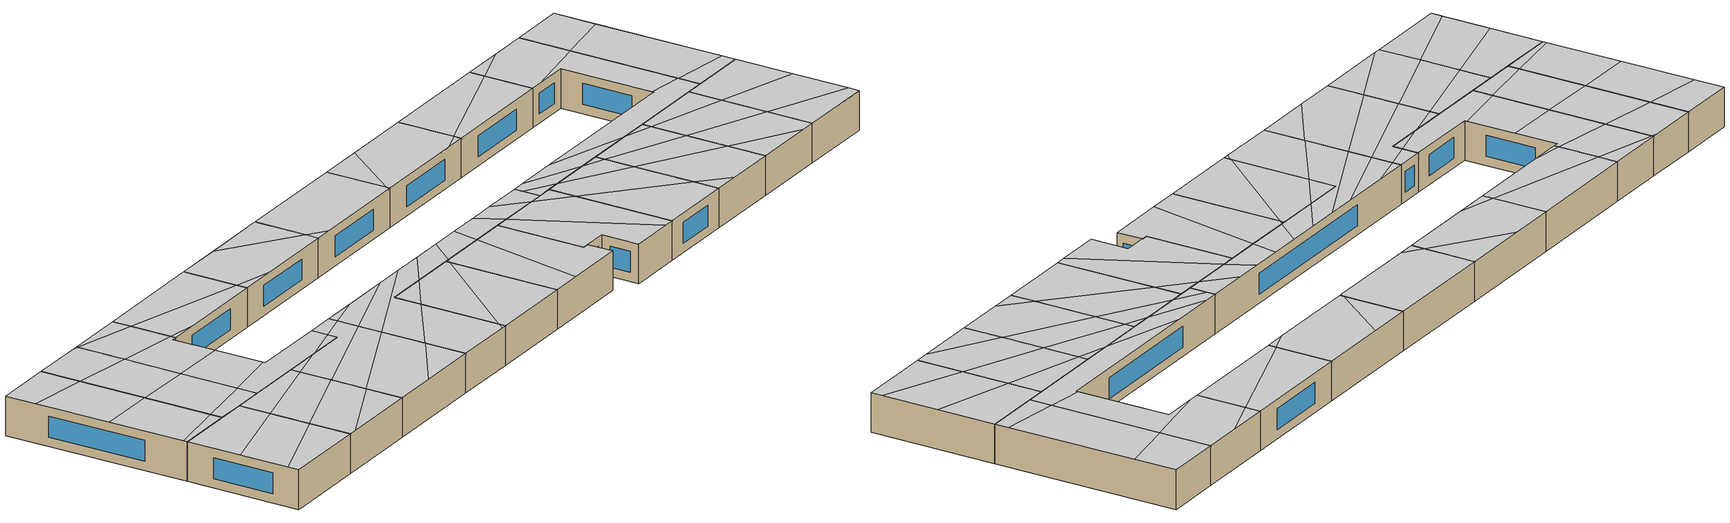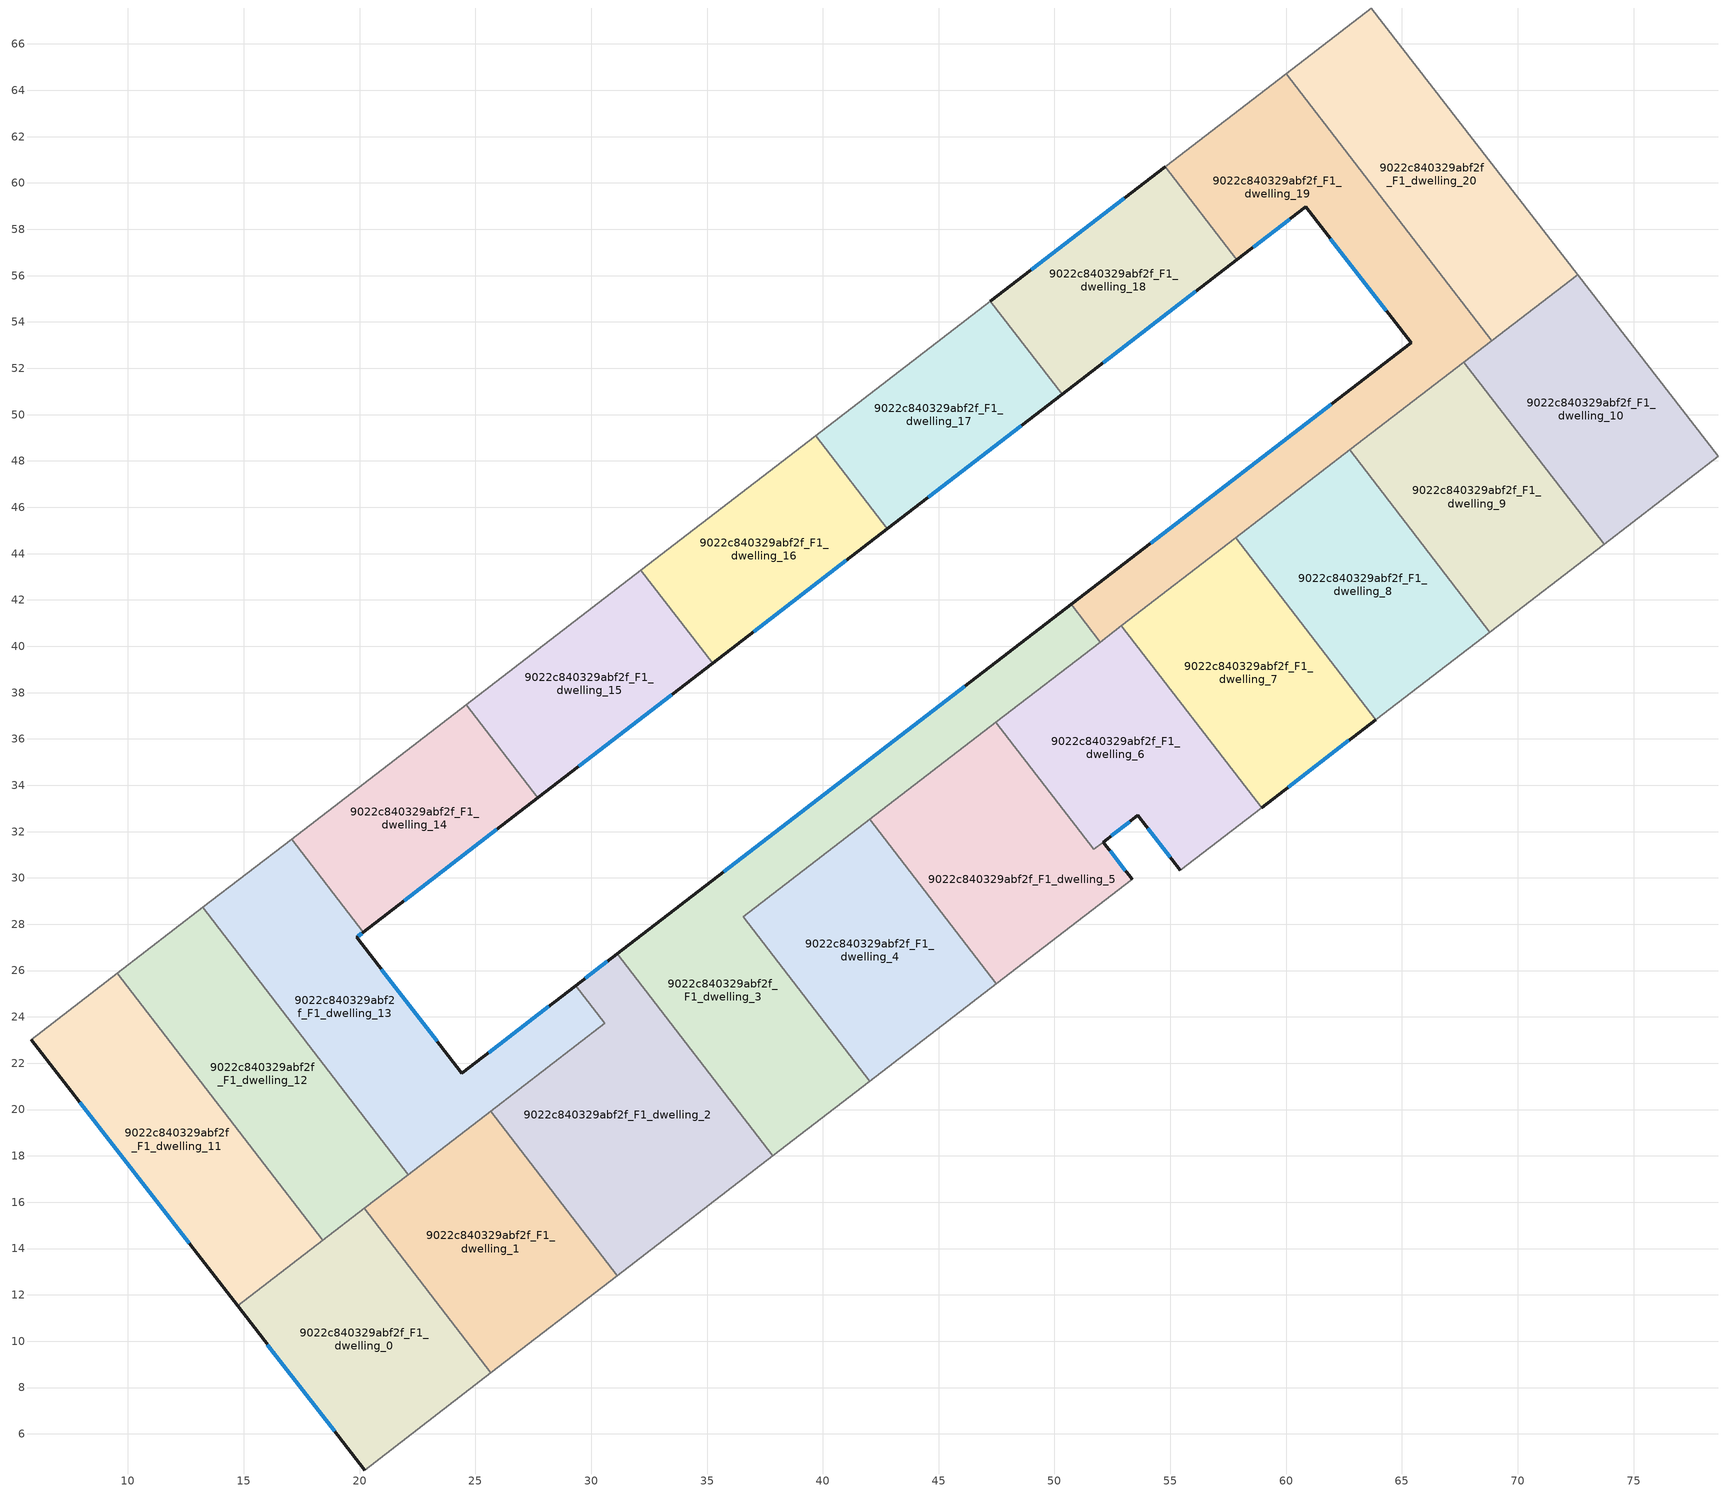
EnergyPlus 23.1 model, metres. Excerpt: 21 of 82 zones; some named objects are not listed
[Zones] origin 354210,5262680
9022c840329abf2f_F1_dwelling_0
 floor to 9022c840329abf2f_F0_dwelling_0 (EU_floor_Construction): 20.2,15.73 25.66,8.63 20.22,4.44 14.73,11.52 z3
 wall outside (EU_wall_Construction): 14.73,11.52 20.22,4.44 z3:6
 wall to 9022c840329abf2f_F1_dwelling_1 (EU_wall_Construction): 25.66,8.63 20.2,15.73 z3:6
 wall adiabatic (EU_wall_Construction): 20.22,4.44 25.66,8.63 z3:6
 wall to 9022c840329abf2f_F1_dwelling_11 (EU_wall_Construction): 18.41,14.35 14.73,11.52 z3:6
 wall to 9022c840329abf2f_F1_dwelling_12 (EU_wall_Construction): 20.2,15.73 18.41,14.35 z3:6
 window (EU_Window_Construction): 16.02,9.86 18.93,6.1 z3.7:5.3
 ceiling to 9022c840329abf2f_F2_dwelling_6 (EU_floor_Construction): 19.66,5.16 23.65,11.25 21.73,13.74 17.34,8.16 z6
 ceiling to 9022c840329abf2f_F2_dwelling_5 (EU_floor_Construction): 17.34,8.16 21.73,13.74 20.2,15.73 14.73,11.52 z6
 ceiling to 9022c840329abf2f_F2_dwelling_7 (EU_floor_Construction): 25.66,8.63 23.65,11.25 19.66,5.16 20.22,4.44 z6
9022c840329abf2f_F1_dwelling_1
 floor to 9022c840329abf2f_F0_dwelling_1 (EU_floor_Construction): 25.66,19.93 31.12,12.83 25.66,8.63 20.2,15.73 z3
 wall to 9022c840329abf2f_F1_dwelling_2 (EU_wall_Construction): 31.12,12.83 25.66,19.93 z3:6
 wall adiabatic (EU_wall_Construction): 25.66,8.63 31.12,12.83 z3:6
 wall to 9022c840329abf2f_F1_dwelling_13 (EU_wall_Construction): 25.66,19.93 22.1,17.19 z3:6
 wall to 9022c840329abf2f_F1_dwelling_12 (EU_wall_Construction): 22.1,17.2 20.2,15.73 z3:6
 ceiling to 9022c840329abf2f_F2_dwelling_7 (EU_floor_Construction): 26.09,8.96 29.35,15.13 27.64,17.35 23.65,11.25 25.66,8.63 z6
 ceiling to 9022c840329abf2f_F2_dwelling_6 (EU_floor_Construction): 23.65,11.25 27.64,17.35 26.13,19.32 21.73,13.74 z6
 ceiling to 9022c840329abf2f_F2_dwelling_8 (EU_floor_Construction): 31.12,12.83 29.35,15.13 26.09,8.96 z6
 ceiling to 9022c840329abf2f_F2_dwelling_5 (EU_floor_Construction): 21.73,13.74 26.13,19.32 25.66,19.93 20.2,15.73 z6
9022c840329abf2f_F1_dwelling_10
 floor to 9022c840329abf2f_F0_dwelling_10 (EU_floor_Construction): 72.58,56.05 78.66,48.2 73.72,44.4 67.67,52.27 z3
 wall adiabatic (EU_wall_Construction): 73.72,44.4 78.66,48.2 72.58,56.05 z3:6
 wall to 9022c840329abf2f_F1_dwelling_9 (EU_wall_Construction): 67.67,52.27 73.72,44.4 z3:6
 wall to 9022c840329abf2f_F1_dwelling_20 (EU_wall_Construction): 72.58,56.05 68.87,53.19 z3:6
 wall to 9022c840329abf2f_F1_dwelling_19 (EU_wall_Construction): 68.87,53.19 67.67,52.27 z3:6
 ceiling to 9022c840329abf2f_F2_dwelling_15 (EU_floor_Construction): 78.13,48.88 75.4,52.41 69.3,50.15 71.51,47.27 z6
 ceiling to 9022c840329abf2f_F2_dwelling_16 (EU_floor_Construction): 75.4,52.41 72.58,56.05 67.67,52.27 69.3,50.15 z6
 ceiling to 9022c840329abf2f_F2_dwelling_14 (EU_floor_Construction): 78.66,48.2 78.13,48.88 71.51,47.27 73.72,44.4 z6
9022c840329abf2f_F1_dwelling_11
 floor to 9022c840329abf2f_F0_dwelling_11 (EU_floor_Construction): 9.53,25.88 18.41,14.35 14.73,11.52 5.82,23.03 z3
 wall outside (EU_wall_Construction): 5.82,23.03 14.73,11.52 z3:6
 wall to 9022c840329abf2f_F1_dwelling_12 (EU_wall_Construction): 18.41,14.35 9.53,25.88 z3:6
 wall adiabatic (EU_wall_Construction): 9.53,25.88 5.82,23.03 z3:6
 window (EU_Window_Construction): 7.91,20.32 12.64,14.22 z3.7:5.3
 ceiling to 9022c840329abf2f_F2_dwelling_4 (EU_floor_Construction): 14.54,11.77 17.83,15.11 14.62,19.27 10.9,16.47 z6
 ceiling to 9022c840329abf2f_F2_dwelling_3 (EU_floor_Construction): 14.62,19.27 11.45,23.39 7.29,21.13 10.9,16.47 z6
 ceiling to 9022c840329abf2f_F2_dwelling_5 (EU_floor_Construction): 18.41,14.35 17.83,15.11 14.54,11.77 14.73,11.52 z6
 ceiling to 9022c840329abf2f_F2_dwelling_2 (EU_floor_Construction): 11.45,23.39 9.53,25.88 5.82,23.03 7.29,21.13 z6
9022c840329abf2f_F1_dwelling_12
 floor to 9022c840329abf2f_F0_dwelling_12 (EU_floor_Construction): 13.23,28.73 22.1,17.2 18.41,14.35 9.53,25.88 z3
 wall to 9022c840329abf2f_F1_dwelling_13 (EU_wall_Construction): 22.1,17.2 13.23,28.73 z3:6
 wall adiabatic (EU_wall_Construction): 13.23,28.73 9.53,25.88 z3:6
 ceiling to 9022c840329abf2f_F2_dwelling_3 (EU_floor_Construction): 18.35,22.07 15.61,25.64 11.45,23.39 14.62,19.27 z6
 ceiling to 9022c840329abf2f_F2_dwelling_4 (EU_floor_Construction): 17.83,15.11 21.13,18.46 18.35,22.07 14.62,19.27 z6
 ceiling to 9022c840329abf2f_F2_dwelling_2 (EU_floor_Construction): 15.61,25.64 13.31,28.62 12.85,28.43 9.53,25.88 11.45,23.39 z6
 ceiling to 9022c840329abf2f_F2_dwelling_5 (EU_floor_Construction): 22.1,17.2 21.13,18.46 17.83,15.11 18.41,14.35 z6
 ceiling to 9022c840329abf2f_F2_dwelling_1 (EU_floor_Construction): 13.31,28.62 13.23,28.73 12.85,28.43 z6
9022c840329abf2f_F1_dwelling_13
 floor to 9022c840329abf2f_F0_dwelling_13 (EU_floor_Construction): 29.32,25.34 30.58,23.72 22.1,17.2 13.23,28.73 17.07,31.68 20.16,27.66 19.87,27.43 24.42,21.57 z3
 wall outside (EU_wall_Construction): 29.32,25.34 24.42,21.57 19.87,27.43 20.16,27.66 z3:6
 wall to 9022c840329abf2f_F1_dwelling_2 (EU_wall_Construction): 25.66,19.93 30.58,23.72 29.32,25.34 z3:6
 wall adiabatic (EU_wall_Construction): 17.07,31.68 13.23,28.73 z3:6
 wall to 9022c840329abf2f_F1_dwelling_14 (EU_wall_Construction): 20.16,27.66 17.07,31.68 z3:6
 window (EU_Window_Construction): 28.17,24.46 25.57,22.46 / 19.94,27.49 20.09,27.6 / 23.35,22.95 20.94,26.06 z3.7:5.3
 ceiling to 9022c840329abf2f_F2_dwelling_5 (EU_floor_Construction): 28.07,21.79 30.09,24.35 29.32,25.34 24.42,21.57 24.32,21.7 21.13,18.46 22.1,17.2 z6
 ceiling to 9022c840329abf2f_F2_dwelling_2 (EU_floor_Construction): 19.92,27.97 17.99,30.48 13.31,28.62 15.61,25.64 z6
 ceiling to 9022c840329abf2f_F2_dwelling_1 (EU_floor_Construction): 17.99,30.48 17.07,31.68 13.23,28.73 13.31,28.62 z6
 ceiling to 9022c840329abf2f_F2_dwelling_4 (EU_floor_Construction): 21.13,18.46 24.32,21.7 21.95,24.76 18.35,22.07 z6
 ceiling to 9022c840329abf2f_F2_dwelling_3 (EU_floor_Construction): 21.95,24.76 19.87,27.43 20.16,27.66 19.92,27.97 15.61,25.64 18.35,22.07 z6
 ceiling to 9022c840329abf2f_F2_dwelling_6 (EU_floor_Construction): 30.58,23.72 30.09,24.35 28.07,21.79 z6
9022c840329abf2f_F1_dwelling_14
 floor to 9022c840329abf2f_F0_dwelling_14 (EU_floor_Construction): 24.6,37.48 27.7,33.46 20.16,27.66 17.07,31.68 z3
 wall outside (EU_wall_Construction): 20.16,27.66 27.7,33.46 z3:6
 wall adiabatic (EU_wall_Construction): 24.6,37.48 17.07,31.68 z3:6
 wall to 9022c840329abf2f_F1_dwelling_15 (EU_wall_Construction): 27.7,33.46 24.6,37.48 z3:6
 window (EU_Window_Construction): 21.93,29.02 25.93,32.1 z3.7:5.3
 ceiling to 9022c840329abf2f_F2_dwelling_2 (EU_floor_Construction): 27.7,33.46 27.18,34.13 17.99,30.48 19.92,27.97 22.11,29.16 z6
 ceiling to 9022c840329abf2f_F2_dwelling_1 (EU_floor_Construction): 27.18,34.13 24.6,37.48 17.07,31.68 17.99,30.48 z6
 ceiling to 9022c840329abf2f_F2_dwelling_3 (EU_floor_Construction): 22.11,29.16 19.92,27.97 20.16,27.66 z6
9022c840329abf2f_F1_dwelling_15
 floor to 9022c840329abf2f_F0_dwelling_15 (EU_floor_Construction): 32.15,43.29 35.24,39.26 27.7,33.46 24.6,37.48 z3
 wall outside (EU_wall_Construction): 27.7,33.46 35.24,39.26 z3:6
 wall adiabatic (EU_wall_Construction): 32.15,43.29 24.6,37.48 z3:6
 wall to 9022c840329abf2f_F1_dwelling_16 (EU_wall_Construction): 35.24,39.26 32.15,43.29 z3:6
 window (EU_Window_Construction): 29.47,34.82 33.47,37.9 z3.7:5.3
 ceiling to 9022c840329abf2f_F2_dwelling_1 (EU_floor_Construction): 35.24,39.26 34.62,40.07 27.74,39.9 24.6,37.48 27.18,34.13 30.05,35.27 z6
 ceiling to 9022c840329abf2f_F2_dwelling_0 (EU_floor_Construction): 34.62,40.07 32.15,43.29 27.74,39.9 z6
 ceiling to 9022c840329abf2f_F2_dwelling_2 (EU_floor_Construction): 30.05,35.27 27.18,34.13 27.7,33.46 z6
9022c840329abf2f_F1_dwelling_16
 floor to 9022c840329abf2f_F0_dwelling_16 (EU_floor_Construction): 39.69,49.09 42.78,45.07 35.24,39.26 32.15,43.29 z3
 wall outside (EU_wall_Construction): 35.24,39.26 42.78,45.07 z3:6
 wall adiabatic (EU_wall_Construction): 39.69,49.09 32.15,43.29 z3:6
 wall to 9022c840329abf2f_F1_dwelling_17 (EU_wall_Construction): 42.78,45.07 39.69,49.09 z3:6
 window (EU_Window_Construction): 37.01,40.63 41.01,43.71 z3.7:5.3
 ceiling to 9022c840329abf2f_F2_dwelling_0 (EU_floor_Construction): 42.64,44.96 42.64,45.26 39.69,49.09 32.15,43.29 34.62,40.07 36.34,40.11 z6
 ceiling to 9022c840329abf2f_F2_dwelling_19 (EU_floor_Construction): 42.78,45.07 42.64,45.26 42.64,44.96 z6
 ceiling to 9022c840329abf2f_F2_dwelling_1 (EU_floor_Construction): 36.34,40.11 34.62,40.07 35.24,39.26 z6
9022c840329abf2f_F1_dwelling_17
 floor to 9022c840329abf2f_F0_dwelling_17 (EU_floor_Construction): 47.23,54.9 50.33,50.88 42.78,45.07 39.69,49.09 z3
 wall outside (EU_wall_Construction): 42.78,45.07 50.33,50.88 z3:6
 wall adiabatic (EU_wall_Construction): 47.23,54.9 39.69,49.09 z3:6
 wall to 9022c840329abf2f_F1_dwelling_18 (EU_wall_Construction): 50.33,50.88 47.23,54.9 z3:6
 window (EU_Window_Construction): 44.56,46.44 48.56,49.52 z3.7:5.3
 ceiling to 9022c840329abf2f_F2_dwelling_19 (EU_floor_Construction): 48.93,49.8 49.96,51.36 47.23,54.9 42.64,51.36 42.64,45.26 42.78,45.07 z6
 ceiling to 9022c840329abf2f_F2_dwelling_0 (EU_floor_Construction): 42.64,45.26 42.64,51.36 39.69,49.09 z6
 ceiling to 9022c840329abf2f_F2_dwelling_18 (EU_floor_Construction): 50.33,50.88 49.96,51.36 48.93,49.8 z6
9022c840329abf2f_F1_dwelling_18
 floor to 9022c840329abf2f_F0_dwelling_18 (EU_floor_Construction): 54.78,60.71 57.88,56.69 50.33,50.88 47.23,54.9 z3
 wall outside (EU_wall_Construction): 54.78,60.71 47.23,54.9 / 50.33,50.88 57.88,56.69 z3:6
 wall to 9022c840329abf2f_F1_dwelling_19 (EU_wall_Construction): 57.88,56.69 54.78,60.71 z3:6
 window (EU_Window_Construction): 53.01,59.35 49.01,56.26 / 52.1,52.24 56.1,55.32 z3.7:5.3
 ceiling to 9022c840329abf2f_F2_dwelling_18 (EU_floor_Construction): 57.88,56.69 55.51,59.76 49.96,51.36 50.33,50.88 z6
 ceiling to 9022c840329abf2f_F2_dwelling_19 (EU_floor_Construction): 49.96,51.36 55.51,59.76 54.78,60.71 47.23,54.9 z6
9022c840329abf2f_F1_dwelling_19
 floor to 9022c840329abf2f_F0_dwelling_19 (EU_floor_Construction): 59.99,64.72 68.87,53.19 51.97,40.18 50.72,41.81 65.39,53.1 60.84,58.97 57.88,56.69 54.78,60.71 z3
 wall outside (EU_wall_Construction): 57.88,56.69 60.84,58.97 65.39,53.1 50.72,41.81 z3:6
 wall adiabatic (EU_wall_Construction): 59.99,64.72 54.78,60.71 z3:6
 wall to 9022c840329abf2f_F1_dwelling_20 (EU_wall_Construction): 68.87,53.19 59.99,64.72 z3:6
 wall to 9022c840329abf2f_F1_dwelling_3 (EU_wall_Construction): 50.72,41.81 51.97,40.18 z3:6
 wall to 9022c840329abf2f_F1_dwelling_8 (EU_wall_Construction): 57.82,44.68 62.74,48.48 z3:6
 wall to 9022c840329abf2f_F1_dwelling_6 (EU_wall_Construction): 51.97,40.18 52.89,40.89 z3:6
 wall to 9022c840329abf2f_F1_dwelling_9 (EU_wall_Construction): 62.74,48.48 67.67,52.27 z3:6
 wall to 9022c840329abf2f_F1_dwelling_7 (EU_wall_Construction): 52.89,40.89 57.82,44.68 z3:6
 window (EU_Window_Construction): 61.91,57.59 64.32,54.48 / 58.57,57.22 60.15,58.44 / 61.95,50.45 54.16,44.46 z3.7:5.3
 ceiling to 9022c840329abf2f_F2_dwelling_16 (EU_floor_Construction): 60.86,47.03 68.87,53.19 67.8,54.58 65.33,53.17 65.39,53.1 54.38,44.62 z6
 ceiling to 9022c840329abf2f_F2_dwelling_13 (EU_floor_Construction): 53.73,41.54 51.15,41.24 51.97,40.18 z6
 ceiling to 9022c840329abf2f_F2_dwelling_18 (EU_floor_Construction): 58.46,57.14 62.51,61.46 59.99,64.72 57.53,62.83 55.51,59.76 57.88,56.69 z6
 ceiling to 9022c840329abf2f_F2_dwelling_14 (EU_floor_Construction): 56.43,43.62 51.52,42.43 50.72,41.81 51.15,41.24 53.73,41.54 z6
 ceiling to 9022c840329abf2f_F2_dwelling_19 (EU_floor_Construction): 55.51,59.76 57.53,62.83 54.78,60.71 z6
 ceiling to 9022c840329abf2f_F2_dwelling_17 (EU_floor_Construction): 67.8,54.58 62.51,61.46 58.46,57.14 60.84,58.97 65.33,53.17 z6
 ceiling to 9022c840329abf2f_F2_dwelling_15 (EU_floor_Construction): 56.43,43.62 60.86,47.03 54.38,44.62 51.52,42.43 z6
9022c840329abf2f_F1_dwelling_2
 floor to 9022c840329abf2f_F0_dwelling_2 (EU_floor_Construction): 31.13,26.73 37.85,18 31.12,12.83 25.66,19.93 30.58,23.72 29.32,25.34 z3
 wall outside (EU_wall_Construction): 31.13,26.73 29.32,25.34 z3:6
 wall to 9022c840329abf2f_F1_dwelling_3 (EU_wall_Construction): 37.85,18 31.13,26.73 z3:6
 wall adiabatic (EU_wall_Construction): 31.12,12.83 37.85,18 z3:6
 window (EU_Window_Construction): 30.7,26.41 29.75,25.67 z3.7:5.3
 ceiling to 9022c840329abf2f_F2_dwelling_8 (EU_floor_Construction): 33.89,14.96 35.84,20.61 33.71,23.38 29.35,15.13 31.12,12.83 z6
 ceiling to 9022c840329abf2f_F2_dwelling_5 (EU_floor_Construction): 30.09,24.35 31.54,26.19 31.13,26.73 29.32,25.34 z6; 26.13,19.32 28.07,21.79 25.66,19.93 z6
 ceiling to 9022c840329abf2f_F2_dwelling_9 (EU_floor_Construction): 37.85,18 35.84,20.61 33.89,14.96 z6
 ceiling to 9022c840329abf2f_F2_dwelling_6 (EU_floor_Construction): 27.64,17.35 32.56,24.87 31.54,26.19 30.09,24.35 30.58,23.72 28.07,21.79 26.13,19.32 z6
 ceiling to 9022c840329abf2f_F2_dwelling_7 (EU_floor_Construction): 29.35,15.13 33.71,23.38 32.56,24.87 27.64,17.35 z6
9022c840329abf2f_F1_dwelling_20
 floor to 9022c840329abf2f_F0_dwelling_20 (EU_floor_Construction): 63.67,67.55 72.58,56.05 68.87,53.19 59.99,64.72 z3
 wall adiabatic (EU_wall_Construction): 72.58,56.05 63.67,67.55 59.99,64.72 z3:6
 ceiling to 9022c840329abf2f_F2_dwelling_17 (EU_floor_Construction): 71.91,56.91 65.73,64.89 62.51,61.46 67.8,54.58 z6
 ceiling to 9022c840329abf2f_F2_dwelling_18 (EU_floor_Construction): 62.51,61.46 65.73,64.89 63.67,67.55 59.99,64.72 z6
 ceiling to 9022c840329abf2f_F2_dwelling_16 (EU_floor_Construction): 72.58,56.05 71.91,56.91 67.8,54.58 68.87,53.19 z6
9022c840329abf2f_F1_dwelling_3
 floor to 9022c840329abf2f_F0_dwelling_3 (EU_floor_Construction): 50.72,41.81 51.97,40.18 36.57,28.33 42.03,21.23 37.85,18 31.13,26.73 z3
 wall outside (EU_wall_Construction): 50.72,41.81 31.13,26.73 z3:6
 wall adiabatic (EU_wall_Construction): 37.85,18 42.03,21.23 z3:6
 wall to 9022c840329abf2f_F1_dwelling_4 (EU_wall_Construction): 42.03,21.23 36.57,28.33 42.02,32.53 z3:6
 wall to 9022c840329abf2f_F1_dwelling_5 (EU_wall_Construction): 42.02,32.53 47.47,36.72 z3:6
 wall to 9022c840329abf2f_F1_dwelling_6 (EU_wall_Construction): 47.47,36.72 51.97,40.18 z3:6
 window (EU_Window_Construction): 46.12,38.27 35.73,30.27 z3.7:5.3
 ceiling to 9022c840329abf2f_F2_dwelling_9 (EU_floor_Construction): 42.26,32.71 42.4,35.4 40.43,33.89 39.21,30.36 z6; 41.68,20.96 41.72,21.64 37.91,26.59 35.84,20.61 37.85,18 z6
 ceiling to 9022c840329abf2f_F2_dwelling_11 (EU_floor_Construction): 48.39,37.43 46.34,38.44 44.36,36.92 45.32,35.06 z6
 ceiling to 9022c840329abf2f_F2_dwelling_8 (EU_floor_Construction): 35.84,20.61 37.91,26.59 36.57,28.33 39.21,30.36 40.43,33.89 38.46,32.38 33.71,23.38 z6
 ceiling to 9022c840329abf2f_F2_dwelling_10 (EU_floor_Construction): 42.03,21.23 41.72,21.64 41.68,20.96 z6; 45.32,35.06 44.36,36.92 42.4,35.4 42.26,32.71 z6
 ceiling to 9022c840329abf2f_F2_dwelling_12 (EU_floor_Construction): 51.06,39.48 48.06,39.76 46.34,38.44 48.39,37.43 z6
 ceiling adiabatic (EU_roof_Construction): 51.97,40.18 50.72,41.81 48.06,39.76 51.06,39.48 z6
 ceiling to 9022c840329abf2f_F2_dwelling_5 (EU_floor_Construction): 31.54,26.19 33.26,28.37 31.13,26.73 z6
 ceiling to 9022c840329abf2f_F2_dwelling_6 (EU_floor_Construction): 32.56,24.87 36.46,30.84 33.26,28.37 31.54,26.19 z6
 ceiling to 9022c840329abf2f_F2_dwelling_7 (EU_floor_Construction): 33.71,23.38 38.46,32.38 36.46,30.84 32.56,24.87 z6
9022c840329abf2f_F1_dwelling_4
 floor to 9022c840329abf2f_F0_dwelling_4 (EU_floor_Construction): 42.02,32.53 47.49,25.42 42.03,21.23 36.57,28.33 z3
 wall to 9022c840329abf2f_F1_dwelling_5 (EU_wall_Construction): 47.49,25.42 42.02,32.53 z3:6
 wall adiabatic (EU_wall_Construction): 42.03,21.23 47.49,25.42 z3:6
 ceiling to 9022c840329abf2f_F2_dwelling_10 (EU_floor_Construction): 47.49,25.42 42.24,32.24 41.72,21.64 42.03,21.23 z6
 ceiling to 9022c840329abf2f_F2_dwelling_9 (EU_floor_Construction): 41.72,21.64 42.24,32.24 42.02,32.53 39.21,30.36 37.91,26.59 z6
 ceiling to 9022c840329abf2f_F2_dwelling_8 (EU_floor_Construction): 37.91,26.59 39.21,30.36 36.57,28.33 z6
9022c840329abf2f_F1_dwelling_5
 floor to 9022c840329abf2f_F0_dwelling_5 (EU_floor_Construction): 52.1,31.55 53.35,29.94 47.49,25.42 42.02,32.53 47.47,36.72 51.7,31.23 z3
 wall outside (EU_wall_Construction): 53.35,29.94 52.1,31.55 z3:6
 wall to 9022c840329abf2f_F1_dwelling_6 (EU_wall_Construction): 52.1,31.55 51.7,31.23 47.47,36.72 z3:6
 wall adiabatic (EU_wall_Construction): 47.49,25.42 53.35,29.94 z3:6
 window (EU_Window_Construction): 53.06,30.31 52.4,31.17 z3.7:5.3
 ceiling to 9022c840329abf2f_F2_dwelling_11 (EU_floor_Construction): 53.35,29.94 52.1,31.55 51.7,31.23 47.47,36.72 45.32,35.06 49.48,26.96 z6
 ceiling to 9022c840329abf2f_F2_dwelling_10 (EU_floor_Construction): 49.48,26.96 45.32,35.06 42.26,32.71 42.24,32.24 47.49,25.42 z6
 ceiling to 9022c840329abf2f_F2_dwelling_9 (EU_floor_Construction): 42.24,32.24 42.26,32.71 42.02,32.53 z6
9022c840329abf2f_F1_dwelling_6
 floor to 9022c840329abf2f_F0_dwelling_6 (EU_floor_Construction): 52.89,40.89 58.94,33.03 55.43,30.33 53.6,32.7 51.7,31.23 47.47,36.72 z3
 wall outside (EU_wall_Construction): 52.1,31.55 53.6,32.7 55.43,30.33 z3:6
 wall to 9022c840329abf2f_F1_dwelling_7 (EU_wall_Construction): 58.94,33.03 52.89,40.89 z3:6
 wall adiabatic (EU_wall_Construction): 55.43,30.33 58.94,33.03 z3:6
 window (EU_Window_Construction): 54.03,32.14 55,30.89 / 52.45,31.82 53.25,32.43 z3.7:5.3
 ceiling to 9022c840329abf2f_F2_dwelling_12 (EU_floor_Construction): 58.94,33.03 54.2,39.19 51.06,39.48 48.39,37.43 58.3,32.54 z6
 ceiling to 9022c840329abf2f_F2_dwelling_13 (EU_floor_Construction): 54.2,39.19 52.89,40.89 51.06,39.48 z6
 ceiling to 9022c840329abf2f_F2_dwelling_11 (EU_floor_Construction): 58.3,32.54 48.39,37.43 47.47,36.72 51.7,31.23 53.6,32.7 55.43,30.33 z6
9022c840329abf2f_F1_dwelling_7
 floor to 9022c840329abf2f_F0_dwelling_7 (EU_floor_Construction): 57.82,44.68 63.87,36.82 58.94,33.03 52.89,40.89 z3
 wall outside (EU_wall_Construction): 58.94,33.03 63.87,36.82 z3:6
 wall to 9022c840329abf2f_F1_dwelling_8 (EU_wall_Construction): 63.87,36.82 57.82,44.68 z3:6
 window (EU_Window_Construction): 60.1,33.92 62.71,35.93 z3.7:5.3
 ceiling to 9022c840329abf2f_F2_dwelling_13 (EU_floor_Construction): 62.66,38.4 59.71,42.22 53.73,41.54 52.89,40.89 54.2,39.19 z6
 ceiling adiabatic (EU_roof_Construction): 63.87,36.82 62.66,38.4 54.2,39.19 58.94,33.03 z6; 58.29,44.07 57.82,44.68 56.43,43.62 z6
 ceiling to 9022c840329abf2f_F2_dwelling_14 (EU_floor_Construction): 59.71,42.22 58.29,44.07 56.43,43.62 53.73,41.54 z6
9022c840329abf2f_F1_dwelling_8
 floor to 9022c840329abf2f_F0_dwelling_8 (EU_floor_Construction): 62.74,48.48 68.8,40.61 63.87,36.82 57.82,44.68 z3
 wall to 9022c840329abf2f_F1_dwelling_9 (EU_wall_Construction): 68.8,40.61 62.74,48.48 z3:6
 wall adiabatic (EU_wall_Construction): 63.87,36.82 68.8,40.61 z3:6
 ceiling to 9022c840329abf2f_F2_dwelling_13 (EU_floor_Construction): 68.8,40.61 66.93,43.04 59.71,42.22 62.66,38.4 65.57,38.13 z6
 ceiling to 9022c840329abf2f_F2_dwelling_14 (EU_floor_Construction): 66.93,43.04 64.9,45.67 58.29,44.07 59.71,42.22 z6
 ceiling to 9022c840329abf2f_F2_dwelling_12 (EU_floor_Construction): 65.57,38.13 62.66,38.4 63.87,36.82 z6
 ceiling to 9022c840329abf2f_F2_dwelling_15 (EU_floor_Construction): 64.9,45.67 63.2,47.89 60.86,47.03 57.82,44.68 58.29,44.07 z6
 ceiling to 9022c840329abf2f_F2_dwelling_16 (EU_floor_Construction): 63.2,47.89 62.74,48.48 60.86,47.03 z6
9022c840329abf2f_F1_dwelling_9
 floor to 9022c840329abf2f_F0_dwelling_9 (EU_floor_Construction): 67.67,52.27 73.72,44.4 68.8,40.61 62.74,48.48 z3
 wall adiabatic (EU_wall_Construction): 68.8,40.61 73.72,44.4 z3:6
 ceiling to 9022c840329abf2f_F2_dwelling_14 (EU_floor_Construction): 72.83,43.72 73.72,44.4 71.51,47.27 64.9,45.67 66.93,43.04 z6
 ceiling to 9022c840329abf2f_F2_dwelling_15 (EU_floor_Construction): 71.51,47.27 69.3,50.15 63.2,47.89 64.9,45.67 z6
 ceiling to 9022c840329abf2f_F2_dwelling_13 (EU_floor_Construction): 72.83,43.72 66.93,43.04 68.8,40.61 z6
 ceiling to 9022c840329abf2f_F2_dwelling_16 (EU_floor_Construction): 69.3,50.15 67.67,52.27 62.74,48.48 63.2,47.89 z6
[Building]
EU S2 Campaign: North Axis=0; Terrain=City; Solar Distribution=FullExterior
[Site:Location]
Budapest.Ferenc.Liszt.Intl.AP: Latitude=47.437; Longitude=19.256; Time Zone=1; Elevation=185
[SizingPeriod:WeatherFileDays]
AnnualSizingPeriod: Begin Month=1; Begin Day of Month=1; End Month=12; End Day of Month=31; Day of Week for Start Day=Monday; Use Weather File Daylight Saving Period=No; Use Weather File Rain and Snow Indicators=No
[MATERIAL]
EU_InternalMass_Material: Roughness=MediumRough; Thickness=0.1; Conductivity=1; Density=1800; Specific Heat=900; Thermal Absorptance=0.9; Solar Absorptance=0.7; Visible Absorptance=0.7
[MATERIAL:NOMASS] Roughness=MediumRough; Thermal Absorptance=0.9; Solar Absorptance=0.7; Visible Absorptance=0.7
Name | Thermal Resistance
EU_wall_NoMass | 0.832559
EU_roof_NoMass | 1.39638
EU_floor_NoMass | 0.872794
[WINDOWMATERIAL:SIMPLEGLAZINGSYSTEM]
EU_Window_SimpleGlazing: UFactor=2.79869; Solar Heat Gain Coefficient=0.75; Visible Transmittance=0.75
[CONSTRUCTION]
EU_wall_Construction: EU_wall_NoMass
EU_roof_Construction: EU_roof_NoMass
EU_floor_Construction: EU_floor_NoMass
EU_Window_Construction: EU_Window_SimpleGlazing
EU_InternalMass_Construction: EU_InternalMass_Material
[ZONE] Type=1; Multiplier=1; Ceiling Height=autocalculate; Floor Area=autocalculate; Part of Total Floor Area=Yes
Name | Volume
9022c840329abf2f_F1_dwelling_0 | 185.043
9022c840329abf2f_F1_dwelling_1; 9022c840329abf2f_F1_dwelling_7 | 185.027
9022c840329abf2f_F1_dwelling_10 | 185.041
9022c840329abf2f_F1_dwelling_11 | 203.539
9022c840329abf2f_F1_dwelling_12 | 203.522
9022c840329abf2f_F1_dwelling_13 | 239.607
9022c840329abf2f_F1_dwelling_14 | 144.873
9022c840329abf2f_F1_dwelling_15 | 144.911
9022c840329abf2f_F1_dwelling_16 | 144.922
9022c840329abf2f_F1_dwelling_17 | 144.952
9022c840329abf2f_F1_dwelling_18 | 144.985
9022c840329abf2f_F1_dwelling_19 | 294.221
9022c840329abf2f_F1_dwelling_2 | 242.084
9022c840329abf2f_F1_dwelling_20 | 203.531
9022c840329abf2f_F1_dwelling_3 | 294.215
9022c840329abf2f_F1_dwelling_4 | 185.025
9022c840329abf2f_F1_dwelling_5 | 188.192
9022c840329abf2f_F1_dwelling_6 | 181.888
9022c840329abf2f_F1_dwelling_8 | 185.064
9022c840329abf2f_F1_dwelling_9 | 185.057
[INTERNALMASS] Construction=EU_InternalMass_Construction
Name | Zone or ZoneList | Surface Area
9022c840329abf2f_F1_dwelling_0_EU_InternalMass | 9022c840329abf2f_F1_dwelling_0 | 61.6811
9022c840329abf2f_F1_dwelling_1_EU_InternalMass | 9022c840329abf2f_F1_dwelling_1 | 61.6755
9022c840329abf2f_F1_dwelling_2_EU_InternalMass | 9022c840329abf2f_F1_dwelling_2 | 80.6976
9022c840329abf2f_F1_dwelling_3_EU_InternalMass | 9022c840329abf2f_F1_dwelling_3 | 98.0729
9022c840329abf2f_F1_dwelling_4_EU_InternalMass | 9022c840329abf2f_F1_dwelling_4 | 61.6751
9022c840329abf2f_F1_dwelling_5_EU_InternalMass | 9022c840329abf2f_F1_dwelling_5 | 62.7338
9022c840329abf2f_F1_dwelling_6_EU_InternalMass | 9022c840329abf2f_F1_dwelling_6 | 60.63
9022c840329abf2f_F1_dwelling_7_EU_InternalMass | 9022c840329abf2f_F1_dwelling_7 | 61.676
9022c840329abf2f_F1_dwelling_8_EU_InternalMass | 9022c840329abf2f_F1_dwelling_8 | 61.6879
9022c840329abf2f_F1_dwelling_9_EU_InternalMass | 9022c840329abf2f_F1_dwelling_9 | 61.6856
9022c840329abf2f_F1_dwelling_10_EU_InternalMass | 9022c840329abf2f_F1_dwelling_10 | 61.6807
9022c840329abf2f_F1_dwelling_11_EU_InternalMass | 9022c840329abf2f_F1_dwelling_11 | 67.8464
9022c840329abf2f_F1_dwelling_12_EU_InternalMass | 9022c840329abf2f_F1_dwelling_12 | 67.8406
9022c840329abf2f_F1_dwelling_13_EU_InternalMass | 9022c840329abf2f_F1_dwelling_13 | 79.8669
9022c840329abf2f_F1_dwelling_14_EU_InternalMass | 9022c840329abf2f_F1_dwelling_14 | 48.291
9022c840329abf2f_F1_dwelling_15_EU_InternalMass | 9022c840329abf2f_F1_dwelling_15 | 48.3035
9022c840329abf2f_F1_dwelling_16_EU_InternalMass | 9022c840329abf2f_F1_dwelling_16 | 48.3075
9022c840329abf2f_F1_dwelling_17_EU_InternalMass | 9022c840329abf2f_F1_dwelling_17 | 48.3173
9022c840329abf2f_F1_dwelling_18_EU_InternalMass | 9022c840329abf2f_F1_dwelling_18 | 48.3285
9022c840329abf2f_F1_dwelling_19_EU_InternalMass | 9022c840329abf2f_F1_dwelling_19 | 98.0688
9022c840329abf2f_F1_dwelling_20_EU_InternalMass | 9022c840329abf2f_F1_dwelling_20 | 67.8435
[OTHEREQUIPMENT] Fuel Type=Electricity; Design Level Calculation Method=Watts/Area; Power per Zone Floor Area=1; Fraction Latent=0; Fraction Radiant=0; Fraction Lost=0; Carbon Dioxide Generation Rate=0; EndUse Subcategory=EU_Step8_InternalGains
Name | Zone or ZoneList or Space or SpaceList | Schedule
EU_Step8_InternalGain_9022c840329abf2f_F1_dwelling_0_f000 | 9022c840329abf2f_F1_dwelling_0 | EU_Step8_GainSchedule_9022c840329abf2f_F1_dwelling_0_f000
EU_Step8_InternalGain_9022c840329abf2f_F1_dwelling_1_f000 | 9022c840329abf2f_F1_dwelling_1 | EU_Step8_GainSchedule_9022c840329abf2f_F1_dwelling_1_f000
EU_Step8_InternalGain_9022c840329abf2f_F1_dwelling_2_f000 | 9022c840329abf2f_F1_dwelling_2 | EU_Step8_GainSchedule_9022c840329abf2f_F1_dwelling_2_f000
EU_Step8_InternalGain_9022c840329abf2f_F1_dwelling_3_f000 | 9022c840329abf2f_F1_dwelling_3 | EU_Step8_GainSchedule_9022c840329abf2f_F1_dwelling_3_f000
EU_Step8_InternalGain_9022c840329abf2f_F1_dwelling_4_f000 | 9022c840329abf2f_F1_dwelling_4 | EU_Step8_GainSchedule_9022c840329abf2f_F1_dwelling_4_f000
EU_Step8_InternalGain_9022c840329abf2f_F1_dwelling_5_f000 | 9022c840329abf2f_F1_dwelling_5 | EU_Step8_GainSchedule_9022c840329abf2f_F1_dwelling_5_f000
EU_Step8_InternalGain_9022c840329abf2f_F1_dwelling_6_f000 | 9022c840329abf2f_F1_dwelling_6 | EU_Step8_GainSchedule_9022c840329abf2f_F1_dwelling_6_f000
EU_Step8_InternalGain_9022c840329abf2f_F1_dwelling_7_f000 | 9022c840329abf2f_F1_dwelling_7 | EU_Step8_GainSchedule_9022c840329abf2f_F1_dwelling_7_f000
EU_Step8_InternalGain_9022c840329abf2f_F1_dwelling_8_f000 | 9022c840329abf2f_F1_dwelling_8 | EU_Step8_GainSchedule_9022c840329abf2f_F1_dwelling_8_f000
EU_Step8_InternalGain_9022c840329abf2f_F1_dwelling_9_f000 | 9022c840329abf2f_F1_dwelling_9 | EU_Step8_GainSchedule_9022c840329abf2f_F1_dwelling_9_f000
EU_Step8_InternalGain_9022c840329abf2f_F1_dwelling_10_f000 | 9022c840329abf2f_F1_dwelling_10 | EU_Step8_GainSchedule_9022c840329abf2f_F1_dwelling_10_f000
EU_Step8_InternalGain_9022c840329abf2f_F1_dwelling_11_f000 | 9022c840329abf2f_F1_dwelling_11 | EU_Step8_GainSchedule_9022c840329abf2f_F1_dwelling_11_f000
EU_Step8_InternalGain_9022c840329abf2f_F1_dwelling_12_f000 | 9022c840329abf2f_F1_dwelling_12 | EU_Step8_GainSchedule_9022c840329abf2f_F1_dwelling_12_f000
EU_Step8_InternalGain_9022c840329abf2f_F1_dwelling_13_f000 | 9022c840329abf2f_F1_dwelling_13 | EU_Step8_GainSchedule_9022c840329abf2f_F1_dwelling_13_f000
EU_Step8_InternalGain_9022c840329abf2f_F1_dwelling_14_f000 | 9022c840329abf2f_F1_dwelling_14 | EU_Step8_GainSchedule_9022c840329abf2f_F1_dwelling_14_f000
EU_Step8_InternalGain_9022c840329abf2f_F1_dwelling_15_f000 | 9022c840329abf2f_F1_dwelling_15 | EU_Step8_GainSchedule_9022c840329abf2f_F1_dwelling_15_f000
EU_Step8_InternalGain_9022c840329abf2f_F1_dwelling_16_f000 | 9022c840329abf2f_F1_dwelling_16 | EU_Step8_GainSchedule_9022c840329abf2f_F1_dwelling_16_f000
EU_Step8_InternalGain_9022c840329abf2f_F1_dwelling_17_f000 | 9022c840329abf2f_F1_dwelling_17 | EU_Step8_GainSchedule_9022c840329abf2f_F1_dwelling_17_f000
EU_Step8_InternalGain_9022c840329abf2f_F1_dwelling_18_f000 | 9022c840329abf2f_F1_dwelling_18 | EU_Step8_GainSchedule_9022c840329abf2f_F1_dwelling_18_f000
EU_Step8_InternalGain_9022c840329abf2f_F1_dwelling_19_f000 | 9022c840329abf2f_F1_dwelling_19 | EU_Step8_GainSchedule_9022c840329abf2f_F1_dwelling_19_f000
EU_Step8_InternalGain_9022c840329abf2f_F1_dwelling_20_f000 | 9022c840329abf2f_F1_dwelling_20 | EU_Step8_GainSchedule_9022c840329abf2f_F1_dwelling_20_f000
[ZONEVENTILATION:DESIGNFLOWRATE] Schedule=EU_AlwaysOn; Design Flow Rate Calculation Method=AirChanges/Hour; Air Changes per Hour=0.475469; Ventilation Type=Natural; Fan Pressure Rise=0; Fan Total Efficiency=1; Constant Term Coefficient=1; Temperature Term Coefficient=0; Velocity Term Coefficient=0; Velocity Squared Term Coefficient=0; Minimum Indoor Temperature=-100; Maximum Indoor Temperature=100; Delta Temperature=-100; Minimum Outdoor Temperature=-100; Maximum Outdoor Temperature=100; Maximum Wind Speed=40
Name | Zone or ZoneList or Space or SpaceList
EU_ConstantAir_9022c840329abf2f_F1_dwelling_0 | 9022c840329abf2f_F1_dwelling_0
EU_ConstantAir_9022c840329abf2f_F1_dwelling_1 | 9022c840329abf2f_F1_dwelling_1
EU_ConstantAir_9022c840329abf2f_F1_dwelling_2 | 9022c840329abf2f_F1_dwelling_2
EU_ConstantAir_9022c840329abf2f_F1_dwelling_3 | 9022c840329abf2f_F1_dwelling_3
EU_ConstantAir_9022c840329abf2f_F1_dwelling_4 | 9022c840329abf2f_F1_dwelling_4
EU_ConstantAir_9022c840329abf2f_F1_dwelling_5 | 9022c840329abf2f_F1_dwelling_5
EU_ConstantAir_9022c840329abf2f_F1_dwelling_6 | 9022c840329abf2f_F1_dwelling_6
EU_ConstantAir_9022c840329abf2f_F1_dwelling_7 | 9022c840329abf2f_F1_dwelling_7
EU_ConstantAir_9022c840329abf2f_F1_dwelling_8 | 9022c840329abf2f_F1_dwelling_8
EU_ConstantAir_9022c840329abf2f_F1_dwelling_9 | 9022c840329abf2f_F1_dwelling_9
EU_ConstantAir_9022c840329abf2f_F1_dwelling_10 | 9022c840329abf2f_F1_dwelling_10
EU_ConstantAir_9022c840329abf2f_F1_dwelling_11 | 9022c840329abf2f_F1_dwelling_11
EU_ConstantAir_9022c840329abf2f_F1_dwelling_12 | 9022c840329abf2f_F1_dwelling_12
EU_ConstantAir_9022c840329abf2f_F1_dwelling_13 | 9022c840329abf2f_F1_dwelling_13
EU_ConstantAir_9022c840329abf2f_F1_dwelling_14 | 9022c840329abf2f_F1_dwelling_14
EU_ConstantAir_9022c840329abf2f_F1_dwelling_15 | 9022c840329abf2f_F1_dwelling_15
EU_ConstantAir_9022c840329abf2f_F1_dwelling_16 | 9022c840329abf2f_F1_dwelling_16
EU_ConstantAir_9022c840329abf2f_F1_dwelling_17 | 9022c840329abf2f_F1_dwelling_17
EU_ConstantAir_9022c840329abf2f_F1_dwelling_18 | 9022c840329abf2f_F1_dwelling_18
EU_ConstantAir_9022c840329abf2f_F1_dwelling_19 | 9022c840329abf2f_F1_dwelling_19
EU_ConstantAir_9022c840329abf2f_F1_dwelling_20 | 9022c840329abf2f_F1_dwelling_20
[HVACTEMPLATE:ZONE:IDEALLOADSAIRSYSTEM] System Availability Schedule=EU_AlwaysOn; Maximum Heating Supply Air Temperature=50; Minimum Cooling Supply Air Temperature=13; Maximum Heating Supply Air Humidity Ratio=0.0156; Minimum Cooling Supply Air Humidity Ratio=0.0077; Heating Limit=NoLimit; Cooling Limit=NoLimit; Heating Availability Schedule=EU_AlwaysOn; Cooling Availability Schedule=EU_CoolingOff; Dehumidification Control Type=ConstantSensibleHeatRatio; Cooling Sensible Heat Ratio=0.7; Dehumidification Setpoint=60; Humidification Control Type=None; Humidification Setpoint=30; Outdoor Air Method=None; Outdoor Air Flow Rate per Person=0.00944; Outdoor Air Flow Rate per Zone Floor Area=0; Outdoor Air Flow Rate per Zone=0; Demand Controlled Ventilation Type=None; Outdoor Air Economizer Type=NoEconomizer; Heat Recovery Type=None; Sensible Heat Recovery Effectiveness=0.7; Latent Heat Recovery Effectiveness=0.65
Name | Template Thermostat
9022c840329abf2f_F1_dwelling_0 | EU_HeatOnly_9022c840329abf2f_F1_dwelling_0
9022c840329abf2f_F1_dwelling_1 | EU_HeatOnly_9022c840329abf2f_F1_dwelling_1
9022c840329abf2f_F1_dwelling_2 | EU_HeatOnly_9022c840329abf2f_F1_dwelling_2
9022c840329abf2f_F1_dwelling_3 | EU_HeatOnly_9022c840329abf2f_F1_dwelling_3
9022c840329abf2f_F1_dwelling_4 | EU_HeatOnly_9022c840329abf2f_F1_dwelling_4
9022c840329abf2f_F1_dwelling_5 | EU_HeatOnly_9022c840329abf2f_F1_dwelling_5
9022c840329abf2f_F1_dwelling_6 | EU_HeatOnly_9022c840329abf2f_F1_dwelling_6
9022c840329abf2f_F1_dwelling_7 | EU_HeatOnly_9022c840329abf2f_F1_dwelling_7
9022c840329abf2f_F1_dwelling_8 | EU_HeatOnly_9022c840329abf2f_F1_dwelling_8
9022c840329abf2f_F1_dwelling_9 | EU_HeatOnly_9022c840329abf2f_F1_dwelling_9
9022c840329abf2f_F1_dwelling_10 | EU_HeatOnly_9022c840329abf2f_F1_dwelling_10
9022c840329abf2f_F1_dwelling_11 | EU_HeatOnly_9022c840329abf2f_F1_dwelling_11
9022c840329abf2f_F1_dwelling_12 | EU_HeatOnly_9022c840329abf2f_F1_dwelling_12
9022c840329abf2f_F1_dwelling_13 | EU_HeatOnly_9022c840329abf2f_F1_dwelling_13
9022c840329abf2f_F1_dwelling_14 | EU_HeatOnly_9022c840329abf2f_F1_dwelling_14
9022c840329abf2f_F1_dwelling_15 | EU_HeatOnly_9022c840329abf2f_F1_dwelling_15
9022c840329abf2f_F1_dwelling_16 | EU_HeatOnly_9022c840329abf2f_F1_dwelling_16
9022c840329abf2f_F1_dwelling_17 | EU_HeatOnly_9022c840329abf2f_F1_dwelling_17
9022c840329abf2f_F1_dwelling_18 | EU_HeatOnly_9022c840329abf2f_F1_dwelling_18
9022c840329abf2f_F1_dwelling_19 | EU_HeatOnly_9022c840329abf2f_F1_dwelling_19
9022c840329abf2f_F1_dwelling_20 | EU_HeatOnly_9022c840329abf2f_F1_dwelling_20
[SIZING:ZONE] Zone Cooling Design Supply Air Temperature Input Method=SupplyAirTemperature; Zone Cooling Design Supply Air Temperature=13; Zone Heating Design Supply Air Temperature Input Method=SupplyAirTemperature; Zone Heating Design Supply Air Temperature=50; Zone Cooling Design Supply Air Humidity Ratio=0.008; Zone Heating Design Supply Air Humidity Ratio=0.008; Cooling Design Air Flow Method=DesignDay; Cooling Design Air Flow Rate=0; Cooling Minimum Air Flow per Zone Floor Area=0.000762; Cooling Minimum Air Flow=0; Cooling Minimum Air Flow Fraction=0.2; Heating Design Air Flow Method=DesignDay; Heating Design Air Flow Rate=0; Heating Maximum Air Flow per Zone Floor Area=0.002032; Heating Maximum Air Flow=0.141576; Heating Maximum Air Flow Fraction=0.3; Account for Dedicated Outdoor Air System=No; Dedicated Outdoor Air System Control Strategy=NeutralSupplyAir; Dedicated Outdoor Air Low Setpoint Temperature for Design=autosize; Dedicated Outdoor Air High Setpoint Temperature for Design=autosize; Zone Load Sizing Method=Sensible Load Only No Latent Load; Zone Latent Cooling Design Supply Air Humidity Ratio Input Method=HumidityRatioDifference; Zone Cooling Design Supply Air Humidity Ratio Difference=0.005; Zone Latent Heating Design Supply Air Humidity Ratio Input Method=HumidityRatioDifference; Zone Humidification Design Supply Air Humidity Ratio Difference=0.005
9022c840329abf2f_F1_dwelling_0; 9022c840329abf2f_F1_dwelling_1; 9022c840329abf2f_F1_dwelling_2; 9022c840329abf2f_F1_dwelling_3; 9022c840329abf2f_F1_dwelling_4; 9022c840329abf2f_F1_dwelling_5; 9022c840329abf2f_F1_dwelling_6; 9022c840329abf2f_F1_dwelling_7; 9022c840329abf2f_F1_dwelling_8; 9022c840329abf2f_F1_dwelling_9; 9022c840329abf2f_F1_dwelling_10; 9022c840329abf2f_F1_dwelling_11; 9022c840329abf2f_F1_dwelling_12; 9022c840329abf2f_F1_dwelling_13; 9022c840329abf2f_F1_dwelling_14; 9022c840329abf2f_F1_dwelling_15; 9022c840329abf2f_F1_dwelling_16; 9022c840329abf2f_F1_dwelling_17; 9022c840329abf2f_F1_dwelling_18; 9022c840329abf2f_F1_dwelling_19; 9022c840329abf2f_F1_dwelling_20
[SCHEDULE:CONSTANT]
Name | Hourly Value
EU_AlwaysOn | 1
EU_CoolingOff | 0
[SCHEDULE:FILE] Column Number=1; Rows to Skip at Top=0; Number of Hours of Data=8760; Column Separator=Comma; Interpolate to Timestep=No; Minutes per Item=60; Adjust Schedule for Daylight Savings=Yes
Name | File
EU_Step8_GainSchedule_9022c840329abf2f_F1_dwelling_0_f000 | ../../schedules/9022c840329abf2f/9022c840329abf2f_F1_dwelling_0_f000_gain.csv
EU_Step8_GainSchedule_9022c840329abf2f_F1_dwelling_1_f000 | ../../schedules/9022c840329abf2f/9022c840329abf2f_F1_dwelling_1_f000_gain.csv
EU_Step8_GainSchedule_9022c840329abf2f_F1_dwelling_2_f000 | ../../schedules/9022c840329abf2f/9022c840329abf2f_F1_dwelling_2_f000_gain.csv
EU_Step8_GainSchedule_9022c840329abf2f_F1_dwelling_3_f000 | ../../schedules/9022c840329abf2f/9022c840329abf2f_F1_dwelling_3_f000_gain.csv
EU_Step8_GainSchedule_9022c840329abf2f_F1_dwelling_4_f000 | ../../schedules/9022c840329abf2f/9022c840329abf2f_F1_dwelling_4_f000_gain.csv
EU_Step8_GainSchedule_9022c840329abf2f_F1_dwelling_5_f000 | ../../schedules/9022c840329abf2f/9022c840329abf2f_F1_dwelling_5_f000_gain.csv
EU_Step8_GainSchedule_9022c840329abf2f_F1_dwelling_6_f000 | ../../schedules/9022c840329abf2f/9022c840329abf2f_F1_dwelling_6_f000_gain.csv
EU_Step8_GainSchedule_9022c840329abf2f_F1_dwelling_7_f000 | ../../schedules/9022c840329abf2f/9022c840329abf2f_F1_dwelling_7_f000_gain.csv
EU_Step8_GainSchedule_9022c840329abf2f_F1_dwelling_8_f000 | ../../schedules/9022c840329abf2f/9022c840329abf2f_F1_dwelling_8_f000_gain.csv
EU_Step8_GainSchedule_9022c840329abf2f_F1_dwelling_9_f000 | ../../schedules/9022c840329abf2f/9022c840329abf2f_F1_dwelling_9_f000_gain.csv
EU_Step8_GainSchedule_9022c840329abf2f_F1_dwelling_10_f000 | ../../schedules/9022c840329abf2f/9022c840329abf2f_F1_dwelling_10_f000_gain.csv
EU_Step8_GainSchedule_9022c840329abf2f_F1_dwelling_11_f000 | ../../schedules/9022c840329abf2f/9022c840329abf2f_F1_dwelling_11_f000_gain.csv
EU_Step8_GainSchedule_9022c840329abf2f_F1_dwelling_12_f000 | ../../schedules/9022c840329abf2f/9022c840329abf2f_F1_dwelling_12_f000_gain.csv
EU_Step8_GainSchedule_9022c840329abf2f_F1_dwelling_13_f000 | ../../schedules/9022c840329abf2f/9022c840329abf2f_F1_dwelling_13_f000_gain.csv
EU_Step8_GainSchedule_9022c840329abf2f_F1_dwelling_14_f000 | ../../schedules/9022c840329abf2f/9022c840329abf2f_F1_dwelling_14_f000_gain.csv
EU_Step8_GainSchedule_9022c840329abf2f_F1_dwelling_15_f000 | ../../schedules/9022c840329abf2f/9022c840329abf2f_F1_dwelling_15_f000_gain.csv
EU_Step8_GainSchedule_9022c840329abf2f_F1_dwelling_16_f000 | ../../schedules/9022c840329abf2f/9022c840329abf2f_F1_dwelling_16_f000_gain.csv
EU_Step8_GainSchedule_9022c840329abf2f_F1_dwelling_17_f000 | ../../schedules/9022c840329abf2f/9022c840329abf2f_F1_dwelling_17_f000_gain.csv
EU_Step8_GainSchedule_9022c840329abf2f_F1_dwelling_18_f000 | ../../schedules/9022c840329abf2f/9022c840329abf2f_F1_dwelling_18_f000_gain.csv
EU_Step8_GainSchedule_9022c840329abf2f_F1_dwelling_19_f000 | ../../schedules/9022c840329abf2f/9022c840329abf2f_F1_dwelling_19_f000_gain.csv
EU_Step8_GainSchedule_9022c840329abf2f_F1_dwelling_20_f000 | ../../schedules/9022c840329abf2f/9022c840329abf2f_F1_dwelling_20_f000_gain.csv
